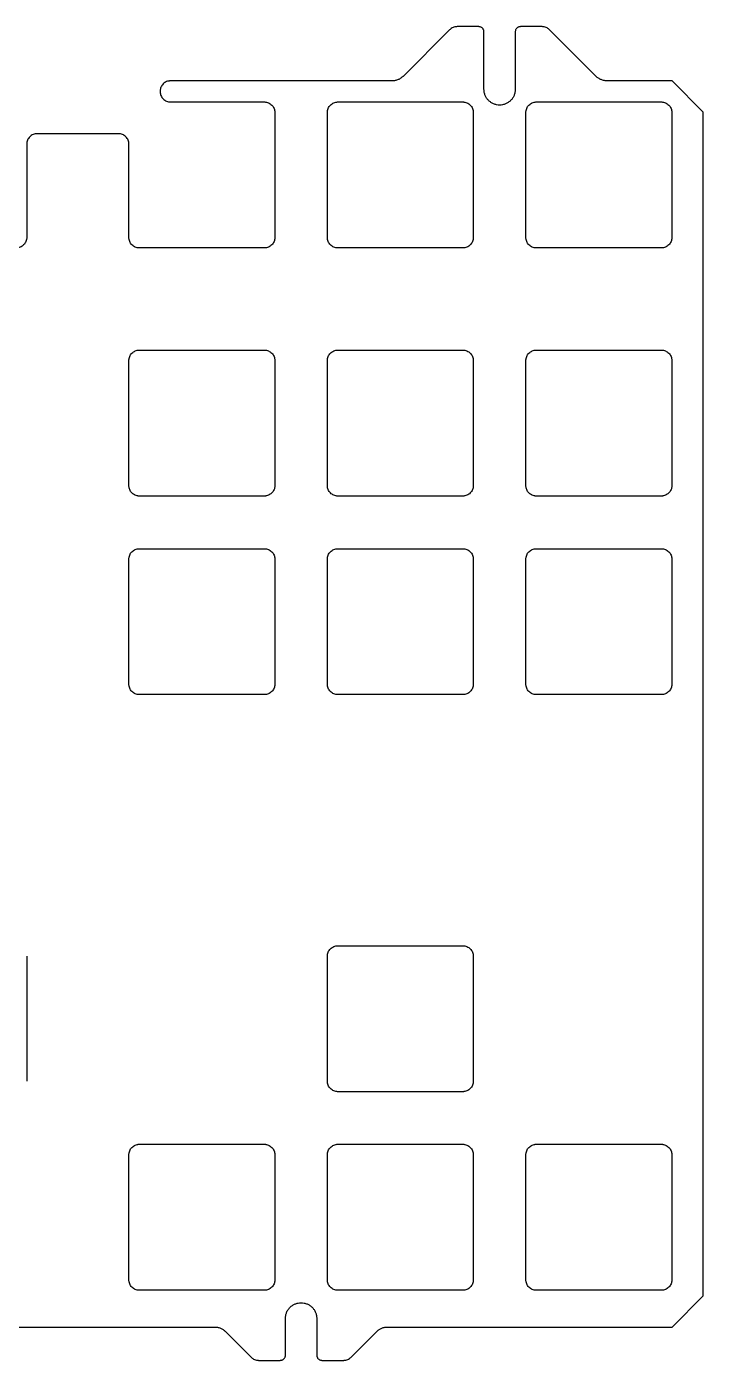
# Model space of a CAD drawing. Header units: millimetres. Extents: x 71 to 420, y 37 to 165.
# Drawn here: x 355 to 419.9, y 36.9 to 164.9 of the extents above; entities that cross this region are included whole.
import ezdxf

# ---------------------------------------------------------------- set-up
doc = ezdxf.new("R2010")
doc.units = ezdxf.units.MM

msp = doc.modelspace()

# ---------------------------------------------------------------- linework, layer by layer
at = {"color": 7, "linetype": 'Continuous', "lineweight": 25}
for p, q in [((395.55, 164.59), (391.08, 160.12)), ((398.34, 164.89), (396.26, 164.89)), ((398.84, 158.86), (398.84, 164.39)), ((401.84, 164.39), (401.84, 158.86)), ((404.43, 164.89), (402.34, 164.89)), ((409.61, 160.12), (405.14, 164.59)), ((367.77, 158.69), (367.77, 158.66)), ((390.02, 159.69), (368.77, 159.69)), ((416.89, 159.69), (410.67, 159.69)), ((419.89, 156.69), (416.89, 159.69)), ((368.77, 157.66), (377.77, 157.66)), ((384.82, 157.66), (396.82, 157.66)), ((403.87, 157.66), (415.87, 157.66)), ((378.77, 156.66), (378.77, 144.66)), ((383.82, 144.66), (383.82, 156.66)), ((397.82, 156.66), (397.82, 144.66)), ((402.87, 144.66), (402.87, 156.66)), ((416.87, 156.66), (416.87, 144.66)), ((419.89, 43.12), (419.89, 156.69)), ((354.96, 153.61), (354.96, 144.66)), ((363.77, 154.61), (355.96, 154.61)), ((364.77, 144.66), (364.77, 153.61)), ((377.77, 143.66), (365.77, 143.66)), ((396.82, 143.66), (384.82, 143.66)), ((415.87, 143.66), (403.87, 143.66)), ((365.77, 133.85), (377.77, 133.85)), ((384.82, 133.85), (396.82, 133.85)), ((403.87, 133.85), (415.87, 133.85)), ((364.77, 120.85), (364.77, 132.85)), ((378.77, 132.85), (378.77, 120.85)), ((383.82, 120.85), (383.82, 132.85)), ((397.82, 132.85), (397.82, 120.85)), ((402.87, 120.85), (402.87, 132.85)), ((416.87, 132.85), (416.87, 120.85)), ((377.77, 119.85), (365.77, 119.85)), ((396.82, 119.85), (384.82, 119.85)), ((415.87, 119.85), (403.87, 119.85)), ((365.77, 114.8), (377.77, 114.8)), ((384.82, 114.8), (396.82, 114.8)), ((403.87, 114.8), (415.87, 114.8)), ((364.77, 101.8), (364.77, 113.8)), ((378.77, 113.8), (378.77, 101.8)), ((383.82, 101.8), (383.82, 113.8)), ((397.82, 113.8), (397.82, 101.8)), ((402.87, 101.8), (402.87, 113.8)), ((416.87, 113.8), (416.87, 101.8)), ((377.77, 100.8), (365.77, 100.8)), ((396.82, 100.8), (384.82, 100.8)), ((415.87, 100.8), (403.87, 100.8)), ((354.96, 75.7), (354.96, 63.7)), ((383.82, 63.7), (383.82, 75.7)), ((384.82, 76.7), (396.82, 76.7)), ((397.82, 75.7), (397.82, 63.7)), ((396.82, 62.7), (384.82, 62.7)), ((365.77, 57.65), (377.77, 57.65)), ((384.82, 57.65), (396.82, 57.65)), ((403.87, 57.65), (415.87, 57.65)), ((364.77, 44.65), (364.77, 56.65)), ((378.77, 56.65), (378.77, 44.65)), ((383.82, 44.65), (383.82, 56.65)), ((397.82, 56.65), (397.82, 44.65)), ((402.87, 44.65), (402.87, 56.65)), ((416.87, 56.65), (416.87, 44.65)), ((377.77, 43.65), (365.77, 43.65)), ((396.82, 43.65), (384.82, 43.65)), ((415.87, 43.65), (403.87, 43.65)), ((416.89, 40.12), (419.89, 43.12)), ((294.37, 40.12), (372.97, 40.12)), ((374.03, 39.68), (376.5, 37.22)), ((379.79, 37.42), (379.79, 40.95)), ((382.79, 40.95), (382.79, 37.42)), ((386.09, 37.22), (388.56, 39.68)), ((389.62, 40.12), (416.89, 40.12)), ((377.21, 36.92), (379.29, 36.92)), ((383.29, 36.92), (385.38, 36.92))]:
    msp.add_line(p, q, dxfattribs=at)
for points, knots in [([(396.26, 164.89), (396.23, 164.88), (396.16, 164.88), (396.03, 164.86), (395.87, 164.82), (395.73, 164.74), (395.62, 164.66), (395.58, 164.62), (395.55, 164.59)], [0, 0, 0, 0, 0.125076, 0.250151, 0.5, 0.749848, 0.874924, 1, 1, 1, 1]), ([(398.84, 164.39), (398.84, 164.41), (398.84, 164.45), (398.83, 164.52), (398.8, 164.59), (398.76, 164.67), (398.7, 164.74), (398.62, 164.8), (398.54, 164.85), (398.44, 164.88), (398.38, 164.88), (398.34, 164.89)], [0, 0, 0, 0, 0.0836313, 0.1665369, 0.2501683, 0.3751404, 0.5001122, 0.6250842, 0.750056, 0.875028, 1, 1, 1, 1]), ([(402.34, 164.89), (402.32, 164.88), (402.28, 164.88), (402.22, 164.87), (402.14, 164.85), (402.07, 164.8), (401.99, 164.74), (401.93, 164.67), (401.88, 164.58), (401.85, 164.48), (401.85, 164.42), (401.84, 164.39)], [0, 0, 0, 0, 0.083631, 0.166537, 0.250168, 0.37514, 0.500112, 0.625084, 0.750056, 0.875028, 1, 1, 1, 1]), ([(405.14, 164.59), (405.11, 164.62), (405.07, 164.66), (404.96, 164.74), (404.82, 164.82), (404.66, 164.86), (404.53, 164.88), (404.46, 164.88), (404.43, 164.89)], [0, 0, 0, 0, 0.125076, 0.250151, 0.5, 0.749849, 0.874924, 1, 1, 1, 1]), ([(391.08, 160.12), (391.06, 160.1), (391.01, 160.06), (390.94, 159.99), (390.84, 159.93), (390.73, 159.86), (390.6, 159.8), (390.46, 159.75), (390.32, 159.71), (390.17, 159.69), (390.07, 159.69), (390.02, 159.69)], [0, 0, 0, 0, 0.083407, 0.166635, 0.250042, 0.375035, 0.500028, 0.625021, 0.750014, 0.875007, 1, 1, 1, 1]), ([(410.67, 159.69), (410.63, 159.69), (410.57, 159.69), (410.47, 159.7), (410.36, 159.72), (410.23, 159.75), (410.09, 159.8), (409.96, 159.86), (409.83, 159.94), (409.71, 160.02), (409.64, 160.09), (409.61, 160.12)], [0, 0, 0, 0, 0.083407, 0.166635, 0.250042, 0.375035, 0.500028, 0.625021, 0.750014, 0.875007, 1, 1, 1, 1]), ([(368.77, 159.69), (368.74, 159.68), (368.67, 159.68), (368.54, 159.66), (368.38, 159.62), (368.21, 159.52), (368.06, 159.4), (367.93, 159.24), (367.84, 159.07), (367.79, 158.91), (367.77, 158.78), (367.77, 158.72), (367.77, 158.69)], [0, 0, 0, 0, 0.0625569, 0.1251137, 0.2500758, 0.3750379, 0.5000001, 0.6249621, 0.7499242, 0.8748864, 0.9374432, 1, 1, 1, 1]), ([(401.84, 158.86), (401.84, 158.83), (401.84, 158.76), (401.83, 158.66), (401.81, 158.55), (401.78, 158.42), (401.72, 158.24), (401.6, 158.02), (401.41, 157.79), (401.18, 157.61), (400.92, 157.47), (400.64, 157.38), (400.34, 157.35), (400.05, 157.38), (399.77, 157.47), (399.51, 157.61), (399.28, 157.79), (399.09, 158.02), (398.97, 158.24), (398.91, 158.42), (398.87, 158.57), (398.85, 158.71), (398.85, 158.81), (398.84, 158.86)], [0, 0, 0, 0, 0.020872, 0.041698, 0.06257, 0.093848, 0.125126, 0.187606, 0.250086, 0.312566, 0.375047, 0.437527, 0.500007, 0.562487, 0.624967, 0.687448, 0.749928, 0.812408, 0.874888, 0.906166, 0.937444, 0.968722, 1, 1, 1, 1]), ([(367.77, 158.66), (367.77, 158.63), (367.77, 158.56), (367.79, 158.43), (367.84, 158.28), (367.93, 158.1), (368.06, 157.95), (368.21, 157.82), (368.38, 157.73), (368.54, 157.68), (368.67, 157.66), (368.74, 157.66), (368.77, 157.66)], [0, 0, 0, 0, 0.062557, 0.125114, 0.250076, 0.375038, 0.5, 0.624962, 0.749924, 0.874886, 0.937443, 1, 1, 1, 1]), ([(377.77, 157.66), (377.8, 157.66), (377.87, 157.66), (378, 157.64), (378.16, 157.59), (378.33, 157.5), (378.48, 157.37), (378.61, 157.22), (378.7, 157.05), (378.75, 156.89), (378.77, 156.76), (378.77, 156.69), (378.77, 156.66)], [0, 0, 0, 0, 0.062557, 0.125114, 0.250076, 0.375038, 0.5, 0.624962, 0.749924, 0.874886, 0.937443, 1, 1, 1, 1]), ([(383.82, 156.66), (383.82, 156.69), (383.82, 156.76), (383.84, 156.89), (383.89, 157.05), (383.98, 157.22), (384.11, 157.37), (384.26, 157.5), (384.43, 157.59), (384.59, 157.64), (384.72, 157.66), (384.79, 157.66), (384.82, 157.66)], [0, 0, 0, 0, 0.062557, 0.125114, 0.250076, 0.375038, 0.5, 0.624962, 0.749924, 0.874886, 0.937443, 1, 1, 1, 1]), ([(396.82, 157.66), (396.85, 157.66), (396.92, 157.66), (397.05, 157.64), (397.21, 157.59), (397.38, 157.5), (397.53, 157.37), (397.66, 157.22), (397.75, 157.05), (397.8, 156.89), (397.82, 156.76), (397.82, 156.69), (397.82, 156.66)], [0, 0, 0, 0, 0.062557, 0.125114, 0.250076, 0.375038, 0.5, 0.624962, 0.749924, 0.874886, 0.937443, 1, 1, 1, 1]), ([(402.87, 156.66), (402.87, 156.69), (402.87, 156.76), (402.89, 156.89), (402.94, 157.05), (403.03, 157.22), (403.16, 157.37), (403.31, 157.5), (403.48, 157.59), (403.64, 157.64), (403.77, 157.66), (403.84, 157.66), (403.87, 157.66)], [0, 0, 0, 0, 0.0625568, 0.1251136, 0.2500757, 0.3750379, 0.5000001, 0.6249621, 0.7499242, 0.8748865, 0.9374432, 1, 1, 1, 1]), ([(415.87, 157.66), (415.9, 157.66), (415.97, 157.66), (416.1, 157.64), (416.26, 157.59), (416.43, 157.5), (416.58, 157.37), (416.71, 157.22), (416.8, 157.05), (416.85, 156.89), (416.87, 156.76), (416.87, 156.69), (416.87, 156.66)], [0, 0, 0, 0, 0.062557, 0.125114, 0.250076, 0.375038, 0.5, 0.624962, 0.749924, 0.874886, 0.937443, 1, 1, 1, 1]), ([(355.96, 154.61), (355.93, 154.61), (355.86, 154.61), (355.73, 154.59), (355.58, 154.54), (355.4, 154.45), (355.25, 154.32), (355.12, 154.17), (355.03, 154), (354.98, 153.84), (354.96, 153.71), (354.96, 153.64), (354.96, 153.61)], [0, 0, 0, 0, 0.062557, 0.125114, 0.250076, 0.375038, 0.5, 0.624962, 0.749924, 0.874886, 0.937443, 1, 1, 1, 1]), ([(364.77, 153.61), (364.77, 153.64), (364.77, 153.71), (364.75, 153.84), (364.7, 154), (364.61, 154.17), (364.48, 154.32), (364.33, 154.45), (364.16, 154.54), (364, 154.59), (363.87, 154.61), (363.8, 154.61), (363.77, 154.61)], [0, 0, 0, 0, 0.062557, 0.125114, 0.250076, 0.375038, 0.5, 0.624962, 0.749924, 0.874886, 0.937443, 1, 1, 1, 1]), ([(354.96, 144.66), (354.96, 144.63), (354.96, 144.56), (354.94, 144.43), (354.89, 144.28), (354.8, 144.1), (354.67, 143.95), (354.52, 143.82), (354.35, 143.73), (354.19, 143.68), (354.06, 143.66), (353.99, 143.66), (353.96, 143.66)], [0, 0, 0, 0, 0.062557, 0.125114, 0.250076, 0.375038, 0.5, 0.624962, 0.749924, 0.874886, 0.937443, 1, 1, 1, 1]), ([(365.77, 143.66), (365.74, 143.66), (365.67, 143.66), (365.54, 143.68), (365.38, 143.73), (365.21, 143.82), (365.06, 143.95), (364.93, 144.1), (364.84, 144.28), (364.79, 144.43), (364.77, 144.56), (364.77, 144.63), (364.77, 144.66)], [0, 0, 0, 0, 0.062557, 0.125114, 0.250076, 0.375038, 0.5, 0.624962, 0.749924, 0.874886, 0.937443, 1, 1, 1, 1]), ([(378.77, 144.66), (378.77, 144.63), (378.77, 144.56), (378.75, 144.43), (378.7, 144.28), (378.61, 144.1), (378.48, 143.95), (378.33, 143.82), (378.16, 143.73), (378, 143.68), (377.87, 143.66), (377.8, 143.66), (377.77, 143.66)], [0, 0, 0, 0, 0.062557, 0.125114, 0.250076, 0.375038, 0.5, 0.624962, 0.749924, 0.874886, 0.937443, 1, 1, 1, 1]), ([(384.82, 143.66), (384.79, 143.66), (384.72, 143.66), (384.59, 143.68), (384.43, 143.73), (384.26, 143.82), (384.11, 143.95), (383.98, 144.1), (383.89, 144.28), (383.84, 144.43), (383.82, 144.56), (383.82, 144.63), (383.82, 144.66)], [0, 0, 0, 0, 0.062557, 0.125114, 0.250076, 0.375038, 0.5, 0.624962, 0.749924, 0.874886, 0.937443, 1, 1, 1, 1]), ([(397.82, 144.66), (397.82, 144.63), (397.82, 144.56), (397.8, 144.43), (397.75, 144.28), (397.66, 144.1), (397.53, 143.95), (397.38, 143.82), (397.21, 143.73), (397.05, 143.68), (396.92, 143.66), (396.85, 143.66), (396.82, 143.66)], [0, 0, 0, 0, 0.062557, 0.125114, 0.250076, 0.375038, 0.5, 0.624962, 0.749924, 0.874886, 0.937443, 1, 1, 1, 1]), ([(403.87, 143.66), (403.84, 143.66), (403.77, 143.66), (403.64, 143.68), (403.48, 143.73), (403.31, 143.82), (403.16, 143.95), (403.03, 144.1), (402.94, 144.28), (402.89, 144.43), (402.87, 144.56), (402.87, 144.63), (402.87, 144.66)], [0, 0, 0, 0, 0.0625568, 0.1251135, 0.2500758, 0.3750379, 0.4999999, 0.6249621, 0.7499243, 0.8748864, 0.9374432, 1, 1, 1, 1]), ([(416.87, 144.66), (416.87, 144.63), (416.87, 144.56), (416.85, 144.43), (416.8, 144.28), (416.71, 144.1), (416.58, 143.95), (416.43, 143.82), (416.26, 143.73), (416.1, 143.68), (415.97, 143.66), (415.9, 143.66), (415.87, 143.66)], [0, 0, 0, 0, 0.062557, 0.125114, 0.250076, 0.375038, 0.5, 0.624962, 0.749924, 0.874886, 0.937443, 1, 1, 1, 1]), ([(364.77, 132.85), (364.77, 132.88), (364.77, 132.95), (364.79, 133.08), (364.84, 133.23), (364.93, 133.41), (365.06, 133.56), (365.21, 133.68), (365.38, 133.78), (365.54, 133.83), (365.67, 133.85), (365.74, 133.85), (365.77, 133.85)], [0, 0, 0, 0, 0.062557, 0.125114, 0.250076, 0.375038, 0.5, 0.624962, 0.749924, 0.874886, 0.937443, 1, 1, 1, 1]), ([(377.77, 133.85), (377.8, 133.85), (377.87, 133.85), (378, 133.83), (378.16, 133.78), (378.33, 133.68), (378.48, 133.56), (378.61, 133.41), (378.7, 133.23), (378.75, 133.08), (378.77, 132.95), (378.77, 132.88), (378.77, 132.85)], [0, 0, 0, 0, 0.062557, 0.125114, 0.250076, 0.375038, 0.5, 0.624962, 0.749924, 0.874886, 0.937443, 1, 1, 1, 1]), ([(383.82, 132.85), (383.82, 132.88), (383.82, 132.95), (383.84, 133.08), (383.89, 133.23), (383.98, 133.41), (384.11, 133.56), (384.26, 133.68), (384.43, 133.78), (384.59, 133.83), (384.72, 133.85), (384.79, 133.85), (384.82, 133.85)], [0, 0, 0, 0, 0.0625568, 0.1251136, 0.2500757, 0.3750379, 0.5, 0.6249623, 0.7499244, 0.8748864, 0.9374433, 1, 1, 1, 1]), ([(396.82, 133.85), (396.85, 133.85), (396.92, 133.85), (397.05, 133.83), (397.21, 133.78), (397.38, 133.68), (397.53, 133.56), (397.66, 133.41), (397.75, 133.23), (397.8, 133.08), (397.82, 132.95), (397.82, 132.88), (397.82, 132.85)], [0, 0, 0, 0, 0.062557, 0.125114, 0.250076, 0.375038, 0.5, 0.624962, 0.749924, 0.874886, 0.937443, 1, 1, 1, 1]), ([(402.87, 132.85), (402.87, 132.88), (402.87, 132.95), (402.89, 133.08), (402.94, 133.23), (403.03, 133.41), (403.16, 133.56), (403.31, 133.68), (403.48, 133.78), (403.64, 133.83), (403.77, 133.85), (403.84, 133.85), (403.87, 133.85)], [0, 0, 0, 0, 0.062557, 0.125114, 0.250076, 0.375038, 0.5, 0.624962, 0.749924, 0.874886, 0.937443, 1, 1, 1, 1]), ([(415.87, 133.85), (415.9, 133.85), (415.97, 133.85), (416.1, 133.83), (416.26, 133.78), (416.43, 133.68), (416.58, 133.56), (416.71, 133.41), (416.8, 133.23), (416.85, 133.08), (416.87, 132.95), (416.87, 132.88), (416.87, 132.85)], [0, 0, 0, 0, 0.062557, 0.125114, 0.250076, 0.375038, 0.5, 0.624962, 0.749924, 0.874886, 0.937443, 1, 1, 1, 1]), ([(365.77, 119.85), (365.74, 119.85), (365.67, 119.85), (365.54, 119.87), (365.38, 119.92), (365.21, 120.01), (365.06, 120.14), (364.93, 120.29), (364.84, 120.46), (364.79, 120.62), (364.77, 120.75), (364.77, 120.82), (364.77, 120.85)], [0, 0, 0, 0, 0.062557, 0.125114, 0.250076, 0.375038, 0.5, 0.624962, 0.749924, 0.874886, 0.937443, 1, 1, 1, 1]), ([(378.77, 120.85), (378.77, 120.82), (378.77, 120.75), (378.75, 120.62), (378.7, 120.46), (378.61, 120.29), (378.48, 120.14), (378.33, 120.01), (378.16, 119.92), (378, 119.87), (377.87, 119.85), (377.8, 119.85), (377.77, 119.85)], [0, 0, 0, 0, 0.0625568, 0.1251136, 0.2500758, 0.3750379, 0.5, 0.6249623, 0.7499244, 0.8748865, 0.9374433, 1, 1, 1, 1]), ([(384.82, 119.85), (384.79, 119.85), (384.72, 119.85), (384.59, 119.87), (384.43, 119.92), (384.26, 120.01), (384.11, 120.14), (383.98, 120.29), (383.89, 120.46), (383.84, 120.62), (383.82, 120.75), (383.82, 120.82), (383.82, 120.85)], [0, 0, 0, 0, 0.062557, 0.125114, 0.250076, 0.375038, 0.5, 0.624962, 0.749924, 0.874886, 0.937443, 1, 1, 1, 1]), ([(397.82, 120.85), (397.82, 120.82), (397.82, 120.75), (397.8, 120.62), (397.75, 120.46), (397.66, 120.29), (397.53, 120.14), (397.38, 120.01), (397.21, 119.92), (397.05, 119.87), (396.92, 119.85), (396.85, 119.85), (396.82, 119.85)], [0, 0, 0, 0, 0.062557, 0.125114, 0.250076, 0.375038, 0.5, 0.624962, 0.749924, 0.874886, 0.937443, 1, 1, 1, 1]), ([(403.87, 119.85), (403.84, 119.85), (403.77, 119.85), (403.64, 119.87), (403.48, 119.92), (403.31, 120.01), (403.16, 120.14), (403.03, 120.29), (402.94, 120.46), (402.89, 120.62), (402.87, 120.75), (402.87, 120.82), (402.87, 120.85)], [0, 0, 0, 0, 0.0625568, 0.1251135, 0.2500758, 0.3750379, 0.4999999, 0.6249621, 0.7499243, 0.8748864, 0.9374432, 1, 1, 1, 1]), ([(416.87, 120.85), (416.87, 120.82), (416.87, 120.75), (416.85, 120.62), (416.8, 120.46), (416.71, 120.29), (416.58, 120.14), (416.43, 120.01), (416.26, 119.92), (416.1, 119.87), (415.97, 119.85), (415.9, 119.85), (415.87, 119.85)], [0, 0, 0, 0, 0.062557, 0.125114, 0.250076, 0.375038, 0.5, 0.624962, 0.749924, 0.874886, 0.937443, 1, 1, 1, 1]), ([(364.77, 113.8), (364.77, 113.83), (364.77, 113.9), (364.79, 114.03), (364.84, 114.18), (364.93, 114.36), (365.06, 114.51), (365.21, 114.63), (365.38, 114.73), (365.54, 114.78), (365.67, 114.8), (365.74, 114.8), (365.77, 114.8)], [0, 0, 0, 0, 0.0625568, 0.1251136, 0.2500757, 0.3750379, 0.5, 0.6249623, 0.7499244, 0.8748864, 0.9374433, 1, 1, 1, 1]), ([(377.77, 114.8), (377.8, 114.8), (377.87, 114.8), (378, 114.78), (378.16, 114.73), (378.33, 114.63), (378.48, 114.51), (378.61, 114.36), (378.7, 114.18), (378.75, 114.03), (378.77, 113.9), (378.77, 113.83), (378.77, 113.8)], [0, 0, 0, 0, 0.062557, 0.125114, 0.250076, 0.375038, 0.5, 0.624962, 0.749924, 0.874886, 0.937443, 1, 1, 1, 1]), ([(383.82, 113.8), (383.82, 113.83), (383.82, 113.9), (383.84, 114.03), (383.89, 114.18), (383.98, 114.36), (384.11, 114.51), (384.26, 114.63), (384.43, 114.73), (384.59, 114.78), (384.72, 114.8), (384.79, 114.8), (384.82, 114.8)], [0, 0, 0, 0, 0.062557, 0.125114, 0.250076, 0.375038, 0.5, 0.624962, 0.749924, 0.874886, 0.937443, 1, 1, 1, 1]), ([(396.82, 114.8), (396.85, 114.8), (396.92, 114.8), (397.05, 114.78), (397.21, 114.73), (397.38, 114.63), (397.53, 114.51), (397.66, 114.36), (397.75, 114.18), (397.8, 114.03), (397.82, 113.9), (397.82, 113.83), (397.82, 113.8)], [0, 0, 0, 0, 0.0625567, 0.1251135, 0.2500756, 0.3750377, 0.5, 0.6249621, 0.7499243, 0.8748864, 0.9374432, 1, 1, 1, 1]), ([(402.87, 113.8), (402.87, 113.83), (402.87, 113.9), (402.89, 114.03), (402.94, 114.18), (403.03, 114.36), (403.16, 114.51), (403.31, 114.63), (403.48, 114.73), (403.64, 114.78), (403.77, 114.8), (403.84, 114.8), (403.87, 114.8)], [0, 0, 0, 0, 0.062557, 0.125114, 0.250076, 0.375038, 0.5, 0.624962, 0.749924, 0.874886, 0.937443, 1, 1, 1, 1]), ([(415.87, 114.8), (415.9, 114.8), (415.97, 114.8), (416.1, 114.78), (416.26, 114.73), (416.43, 114.63), (416.58, 114.51), (416.71, 114.36), (416.8, 114.18), (416.85, 114.03), (416.87, 113.9), (416.87, 113.83), (416.87, 113.8)], [0, 0, 0, 0, 0.062557, 0.125114, 0.250076, 0.375038, 0.5, 0.624962, 0.749924, 0.874886, 0.937443, 1, 1, 1, 1]), ([(365.77, 100.8), (365.74, 100.8), (365.67, 100.8), (365.54, 100.82), (365.38, 100.87), (365.21, 100.96), (365.06, 101.09), (364.93, 101.24), (364.84, 101.41), (364.79, 101.57), (364.77, 101.7), (364.77, 101.77), (364.77, 101.8)], [0, 0, 0, 0, 0.062557, 0.125114, 0.250076, 0.375038, 0.5, 0.624962, 0.749924, 0.874886, 0.937443, 1, 1, 1, 1]), ([(378.77, 101.8), (378.77, 101.77), (378.77, 101.7), (378.75, 101.57), (378.7, 101.41), (378.61, 101.24), (378.48, 101.09), (378.33, 100.96), (378.16, 100.87), (378, 100.82), (377.87, 100.8), (377.8, 100.8), (377.77, 100.8)], [0, 0, 0, 0, 0.062557, 0.125114, 0.250076, 0.375038, 0.5, 0.624962, 0.749924, 0.874886, 0.937443, 1, 1, 1, 1]), ([(384.82, 100.8), (384.79, 100.8), (384.72, 100.8), (384.59, 100.82), (384.43, 100.87), (384.26, 100.96), (384.11, 101.09), (383.98, 101.24), (383.89, 101.41), (383.84, 101.57), (383.82, 101.7), (383.82, 101.77), (383.82, 101.8)], [0, 0, 0, 0, 0.0625567, 0.1251136, 0.2500756, 0.3750377, 0.5, 0.6249621, 0.7499243, 0.8748864, 0.9374432, 1, 1, 1, 1]), ([(397.82, 101.8), (397.82, 101.77), (397.82, 101.7), (397.8, 101.57), (397.75, 101.41), (397.66, 101.24), (397.53, 101.09), (397.38, 100.96), (397.21, 100.87), (397.05, 100.82), (396.92, 100.8), (396.85, 100.8), (396.82, 100.8)], [0, 0, 0, 0, 0.0625568, 0.1251136, 0.2500757, 0.3750379, 0.5, 0.6249623, 0.7499244, 0.8748865, 0.9374433, 1, 1, 1, 1]), ([(403.87, 100.8), (403.84, 100.8), (403.77, 100.8), (403.64, 100.82), (403.48, 100.87), (403.31, 100.96), (403.16, 101.09), (403.03, 101.24), (402.94, 101.41), (402.89, 101.57), (402.87, 101.7), (402.87, 101.77), (402.87, 101.8)], [0, 0, 0, 0, 0.062557, 0.125114, 0.250076, 0.375038, 0.5, 0.624962, 0.749924, 0.874886, 0.937443, 1, 1, 1, 1]), ([(416.87, 101.8), (416.87, 101.77), (416.87, 101.7), (416.85, 101.57), (416.8, 101.41), (416.71, 101.24), (416.58, 101.09), (416.43, 100.96), (416.26, 100.87), (416.1, 100.82), (415.97, 100.8), (415.9, 100.8), (415.87, 100.8)], [0, 0, 0, 0, 0.062557, 0.125114, 0.250076, 0.375038, 0.5, 0.624962, 0.749924, 0.874886, 0.937443, 1, 1, 1, 1]), ([(383.82, 75.7), (383.82, 75.73), (383.82, 75.8), (383.84, 75.93), (383.89, 76.08), (383.98, 76.26), (384.11, 76.41), (384.26, 76.53), (384.43, 76.63), (384.59, 76.68), (384.72, 76.7), (384.79, 76.7), (384.82, 76.7)], [0, 0, 0, 0, 0.0625568, 0.1251136, 0.2500758, 0.3750379, 0.5, 0.6249622, 0.7499244, 0.8748865, 0.9374433, 1, 1, 1, 1]), ([(396.82, 76.7), (396.85, 76.7), (396.92, 76.7), (397.05, 76.68), (397.21, 76.63), (397.38, 76.53), (397.53, 76.41), (397.66, 76.26), (397.75, 76.08), (397.8, 75.93), (397.82, 75.8), (397.82, 75.73), (397.82, 75.7)], [0, 0, 0, 0, 0.062557, 0.125114, 0.250076, 0.375038, 0.5, 0.624962, 0.749924, 0.874886, 0.937443, 1, 1, 1, 1]), ([(384.82, 62.7), (384.79, 62.7), (384.72, 62.7), (384.59, 62.72), (384.43, 62.77), (384.26, 62.86), (384.11, 62.99), (383.98, 63.14), (383.89, 63.31), (383.84, 63.47), (383.82, 63.6), (383.82, 63.67), (383.82, 63.7)], [0, 0, 0, 0, 0.062557, 0.125114, 0.250076, 0.375038, 0.5, 0.624962, 0.749924, 0.874886, 0.937443, 1, 1, 1, 1]), ([(397.82, 63.7), (397.82, 63.67), (397.82, 63.6), (397.8, 63.47), (397.75, 63.31), (397.66, 63.14), (397.53, 62.99), (397.38, 62.86), (397.21, 62.77), (397.05, 62.72), (396.92, 62.7), (396.85, 62.7), (396.82, 62.7)], [0, 0, 0, 0, 0.062557, 0.125114, 0.250076, 0.375038, 0.5, 0.624962, 0.749924, 0.874886, 0.937443, 1, 1, 1, 1]), ([(364.77, 56.65), (364.77, 56.68), (364.77, 56.75), (364.79, 56.88), (364.84, 57.03), (364.93, 57.21), (365.06, 57.36), (365.21, 57.48), (365.38, 57.58), (365.54, 57.63), (365.67, 57.65), (365.74, 57.65), (365.77, 57.65)], [0, 0, 0, 0, 0.062557, 0.125114, 0.250076, 0.375038, 0.5, 0.624962, 0.749924, 0.874886, 0.937443, 1, 1, 1, 1]), ([(377.77, 57.65), (377.8, 57.65), (377.87, 57.65), (378, 57.63), (378.16, 57.58), (378.33, 57.48), (378.48, 57.36), (378.61, 57.21), (378.7, 57.03), (378.75, 56.88), (378.77, 56.75), (378.77, 56.68), (378.77, 56.65)], [0, 0, 0, 0, 0.062557, 0.125114, 0.250076, 0.375038, 0.5, 0.624962, 0.749924, 0.874886, 0.937443, 1, 1, 1, 1]), ([(383.82, 56.65), (383.82, 56.68), (383.82, 56.75), (383.84, 56.88), (383.89, 57.03), (383.98, 57.21), (384.11, 57.36), (384.26, 57.48), (384.43, 57.58), (384.59, 57.63), (384.72, 57.65), (384.79, 57.65), (384.82, 57.65)], [0, 0, 0, 0, 0.062557, 0.125114, 0.250076, 0.375038, 0.5, 0.624962, 0.749924, 0.874886, 0.937443, 1, 1, 1, 1]), ([(396.82, 57.65), (396.85, 57.65), (396.92, 57.65), (397.05, 57.63), (397.21, 57.58), (397.38, 57.48), (397.53, 57.36), (397.66, 57.21), (397.75, 57.03), (397.8, 56.88), (397.82, 56.75), (397.82, 56.68), (397.82, 56.65)], [0, 0, 0, 0, 0.062557, 0.125114, 0.250076, 0.375038, 0.5, 0.624962, 0.749924, 0.874886, 0.937443, 1, 1, 1, 1]), ([(402.87, 56.65), (402.87, 56.68), (402.87, 56.75), (402.89, 56.88), (402.94, 57.03), (403.03, 57.21), (403.16, 57.36), (403.31, 57.48), (403.48, 57.58), (403.64, 57.63), (403.77, 57.65), (403.84, 57.65), (403.87, 57.65)], [0, 0, 0, 0, 0.0625567, 0.1251135, 0.2500757, 0.3750378, 0.5, 0.6249621, 0.7499242, 0.8748865, 0.9374432, 1, 1, 1, 1]), ([(415.87, 57.65), (415.9, 57.65), (415.97, 57.65), (416.1, 57.63), (416.26, 57.58), (416.43, 57.48), (416.58, 57.36), (416.71, 57.21), (416.8, 57.03), (416.85, 56.88), (416.87, 56.75), (416.87, 56.68), (416.87, 56.65)], [0, 0, 0, 0, 0.062557, 0.125114, 0.250076, 0.375038, 0.5, 0.624962, 0.749924, 0.874886, 0.937443, 1, 1, 1, 1]), ([(365.77, 43.65), (365.74, 43.65), (365.67, 43.65), (365.54, 43.67), (365.38, 43.72), (365.21, 43.81), (365.06, 43.94), (364.93, 44.09), (364.84, 44.26), (364.79, 44.42), (364.77, 44.55), (364.77, 44.62), (364.77, 44.65)], [0, 0, 0, 0, 0.062557, 0.125114, 0.250076, 0.375038, 0.5, 0.624962, 0.749924, 0.874886, 0.937443, 1, 1, 1, 1]), ([(378.77, 44.65), (378.77, 44.62), (378.77, 44.55), (378.75, 44.42), (378.7, 44.26), (378.61, 44.09), (378.48, 43.94), (378.33, 43.81), (378.16, 43.72), (378, 43.67), (377.87, 43.65), (377.8, 43.65), (377.77, 43.65)], [0, 0, 0, 0, 0.062557, 0.125114, 0.250076, 0.375038, 0.5, 0.624962, 0.749924, 0.874886, 0.937443, 1, 1, 1, 1]), ([(384.82, 43.65), (384.79, 43.65), (384.72, 43.65), (384.59, 43.67), (384.43, 43.72), (384.26, 43.81), (384.11, 43.94), (383.98, 44.09), (383.89, 44.26), (383.84, 44.42), (383.82, 44.55), (383.82, 44.62), (383.82, 44.65)], [0, 0, 0, 0, 0.062557, 0.125114, 0.250076, 0.375038, 0.5, 0.624962, 0.749924, 0.874886, 0.937443, 1, 1, 1, 1]), ([(397.82, 44.65), (397.82, 44.62), (397.82, 44.55), (397.8, 44.42), (397.75, 44.26), (397.66, 44.09), (397.53, 43.94), (397.38, 43.81), (397.21, 43.72), (397.05, 43.67), (396.92, 43.65), (396.85, 43.65), (396.82, 43.65)], [0, 0, 0, 0, 0.0625568, 0.1251136, 0.2500757, 0.375038, 0.5, 0.6249623, 0.7499244, 0.8748865, 0.9374433, 1, 1, 1, 1]), ([(403.87, 43.65), (403.84, 43.65), (403.77, 43.65), (403.64, 43.67), (403.48, 43.72), (403.31, 43.81), (403.16, 43.94), (403.03, 44.09), (402.94, 44.26), (402.89, 44.42), (402.87, 44.55), (402.87, 44.62), (402.87, 44.65)], [0, 0, 0, 0, 0.062557, 0.125114, 0.250076, 0.375038, 0.5, 0.624962, 0.749924, 0.874886, 0.937443, 1, 1, 1, 1]), ([(416.87, 44.65), (416.87, 44.62), (416.87, 44.55), (416.85, 44.42), (416.8, 44.26), (416.71, 44.09), (416.58, 43.94), (416.43, 43.81), (416.26, 43.72), (416.1, 43.67), (415.97, 43.65), (415.9, 43.65), (415.87, 43.65)], [0, 0, 0, 0, 0.062557, 0.125114, 0.250076, 0.375038, 0.5, 0.624962, 0.749924, 0.874886, 0.937443, 1, 1, 1, 1]), ([(379.79, 40.95), (379.8, 40.98), (379.8, 41.05), (379.81, 41.14), (379.83, 41.26), (379.86, 41.38), (379.92, 41.57), (380.04, 41.79), (380.23, 42.02), (380.46, 42.2), (380.72, 42.34), (381, 42.43), (381.29, 42.46), (381.59, 42.43), (381.87, 42.34), (382.13, 42.2), (382.36, 42.02), (382.55, 41.79), (382.67, 41.57), (382.73, 41.38), (382.77, 41.24), (382.79, 41.1), (382.79, 41), (382.79, 40.95)], [0, 0, 0, 0, 0.020872, 0.041698, 0.06257, 0.093848, 0.125126, 0.187606, 0.250086, 0.312566, 0.375047, 0.437527, 0.500007, 0.562487, 0.624967, 0.687448, 0.749928, 0.812408, 0.874888, 0.906166, 0.937444, 0.968722, 1, 1, 1, 1]), ([(372.97, 40.12), (373.01, 40.12), (373.07, 40.12), (373.17, 40.11), (373.28, 40.09), (373.41, 40.06), (373.55, 40.01), (373.68, 39.95), (373.81, 39.87), (373.93, 39.78), (374, 39.72), (374.03, 39.68)], [0, 0, 0, 0, 0.083407, 0.166635, 0.250042, 0.375035, 0.500028, 0.625021, 0.750014, 0.875007, 1, 1, 1, 1]), ([(388.56, 39.68), (388.58, 39.71), (388.63, 39.75), (388.7, 39.81), (388.8, 39.88), (388.91, 39.95), (389.04, 40.01), (389.18, 40.06), (389.32, 40.1), (389.47, 40.12), (389.57, 40.12), (389.62, 40.12)], [0, 0, 0, 0, 0.083407, 0.166635, 0.250042, 0.375035, 0.500028, 0.625021, 0.750014, 0.875007, 1, 1, 1, 1]), ([(376.5, 37.22), (376.53, 37.19), (376.57, 37.15), (376.68, 37.07), (376.82, 36.99), (376.98, 36.95), (377.11, 36.93), (377.18, 36.92), (377.21, 36.92)], [0, 0, 0, 0, 0.1250758, 0.2501516, 0.5000002, 0.7498487, 0.8749244, 1, 1, 1, 1]), ([(379.29, 36.92), (379.32, 36.92), (379.36, 36.93), (379.42, 36.94), (379.5, 36.96), (379.57, 37), (379.65, 37.07), (379.71, 37.14), (379.76, 37.23), (379.79, 37.32), (379.79, 37.39), (379.79, 37.42)], [0, 0, 0, 0, 0.083631, 0.166537, 0.250168, 0.37514, 0.500112, 0.625084, 0.750056, 0.875028, 1, 1, 1, 1]), ([(382.79, 37.42), (382.8, 37.4), (382.8, 37.36), (382.81, 37.29), (382.84, 37.22), (382.88, 37.14), (382.94, 37.07), (383.02, 37), (383.1, 36.96), (383.2, 36.93), (383.26, 36.92), (383.29, 36.92)], [0, 0, 0, 0, 0.083631, 0.166537, 0.250168, 0.37514, 0.500112, 0.625084, 0.750056, 0.875028, 1, 1, 1, 1]), ([(385.38, 36.92), (385.41, 36.92), (385.48, 36.93), (385.61, 36.95), (385.77, 36.99), (385.91, 37.07), (386.02, 37.15), (386.06, 37.19), (386.09, 37.22)], [0, 0, 0, 0, 0.1250756, 0.2501513, 0.4999998, 0.7498488, 0.8749243, 1, 1, 1, 1])]:
    msp.add_open_spline(points, degree=3, knots=knots, dxfattribs=at)

doc.saveas('drawing.dxf')
